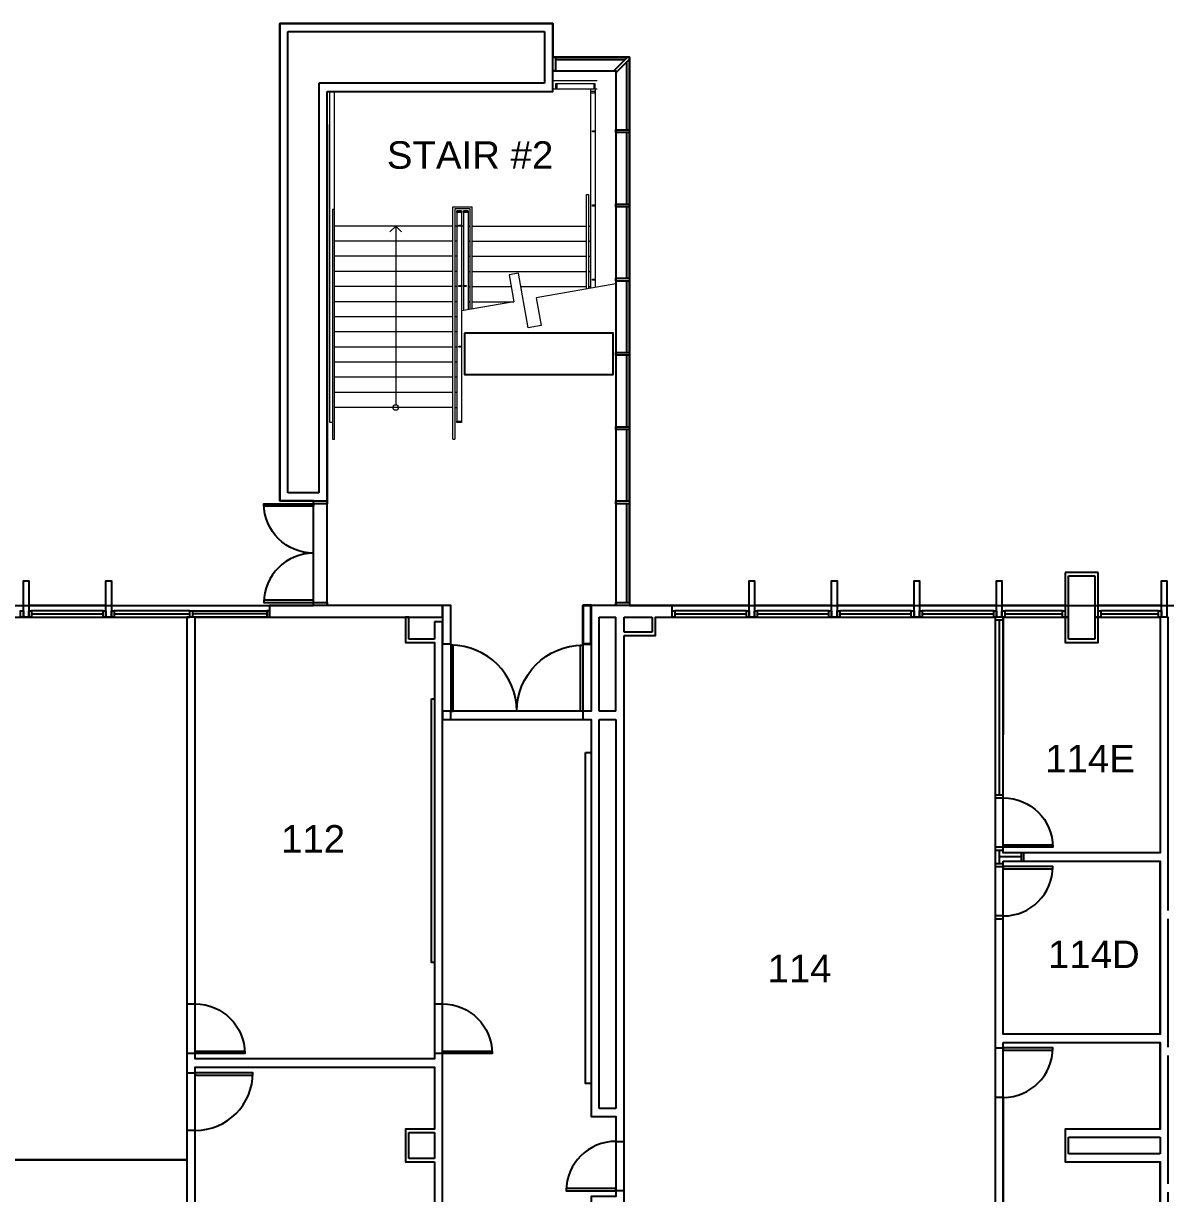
# Model space of a CAD drawing. Header units: inches. Extents: x -60 to 4824, y -1448 to 1233.
# Drawn here: x 1849 to 2680, y 382 to 1233 of the extents above; entities that cross this region are included whole.
import ezdxf

# ---------------------------------------------------------------- set-up
doc = ezdxf.new("R2010")
doc.units = ezdxf.units.IN
doc.header["$LTSCALE"] = 96
doc.header["$MEASUREMENT"] = 0
for name, color, linetype, lineweight in [('A-Anno-Note', 3, 'Continuous', 25), ('A-FLOR-CASE', 3, 'Continuous', 25), ('A-FLOR-STRS', 4, 'Continuous', 13), ('A-FLOR-STRS-ARRW', 1, 'Continuous', 5), ('A-WALL-INTR', 4, 'Continuous', 35)]:
    doc.layers.add(name, color=color, linetype=linetype, lineweight=lineweight)
for name, color, linetype in [('A-DOOR', 4, 'Continuous'), ('A-GLAZ', 3, 'Continuous'), ('A-WALL', 5, 'Continuous'), ('A-WALL-JAMB', 6, 'Continuous'), ('POLYGONS', 1, 'Continuous')]:
    doc.layers.add(name, color=color, linetype=linetype)
doc.styles.get("Standard").update_dxf_attribs({"font": 'arial.ttf'})

# ---------------------------------------------------------------- blocks, each defined once
blk = doc.blocks.new('*U359')
at = {"linetype": 'ByBlock', "lineweight": -2}
for p, q in [((122, 0), (6, 0)), ((128, 0), (254, 0)), ((260, 0), (405, 0)), ((423, 0), (411, 0)), ((429, 0), (492, 0)), ((498, 0), (624, 0)), ((801.5, 0), (630, 0)), ((801.5, -6), (801.5, 0)), ((6, -6), (133, -6)), ((139, -6), (283.5, -6)), ((289.5, -6), (383, -6)), ((389, -6), (423, -6)), ((423, -6), (482.5, -6)), ((488.5, -6), (582, -6)), ((588, -6), (801.5, -6))]:
    blk.add_line(p, q, dxfattribs=at)
at = {"lineweight": -2}
for p, q in [((122, 0), (6, 0)), ((128, 0), (254, 0)), ((260, 0), (405, 0)), ((423, 0), (411, 0)), ((429, 0), (492, 0)), ((498, 0), (624, 0)), ((801.5, 0), (630, 0)), ((801.5, -6), (801.5, 0)), ((6, -6), (133, -6)), ((139, -6), (283.5, -6)), ((289.5, -6), (383, -6)), ((389, -6), (423, -6)), ((423, -6), (482.5, -6)), ((488.5, -6), (582, -6)), ((588, -6), (801.5, -6))]:
    blk.add_line(p, q, dxfattribs=at)
blk = doc.blocks.new('*U135')
at = {"linetype": 'ByBlock', "lineweight": -2}
for p, q in [((12, 0), (0, 0)), ((-6, -2.5), (18, -2.5))]:
    blk.add_line(p, q, dxfattribs=at)
at = {"lineweight": -2}
for p, q in [((12, 0), (0, 0)), ((-6, -2.5), (18, -2.5))]:
    blk.add_line(p, q, dxfattribs=at)
blk = doc.blocks.new('*U289')
at = {"linetype": 'ByBlock', "lineweight": -2}
for p, q in [((21, 1.25), (0, 1.25)), ((0, -1.25), (18.5, -1.25))]:
    blk.add_line(p, q, dxfattribs=at)
at = {"lineweight": -2}
for p, q in [((21, 1.25), (0, 1.25)), ((0, -1.25), (18.5, -1.25))]:
    blk.add_line(p, q, dxfattribs=at)
blk = doc.blocks.new('*U410')
at = {"linetype": 'ByBlock', "lineweight": -2}
for p, q in [((540.63, 0), (351.62, 0)), ((562.13, 0), (543.13, 0)), ((609.62, 0), (564.63, 0)), ((619.62, 0), (615.62, 0)), ((619.62, -6), (619.62, 0)), ((655.62, 0), (655.62, -6)), ((918.63, 0), (655.62, 0)), ((933.63, 0), (921.13, 0)), ((933.63, -6), (933.63, 0)), ((339.28, -6), (541.88, -6)), ((541.88, -6), (563.38, -6)), ((563.38, -6), (619.62, -6)), ((655.62, -6), (933.63, -6))]:
    blk.add_line(p, q, dxfattribs=at)
at = {"lineweight": -2}
for p, q in [((540.63, 0), (351.62, 0)), ((562.13, 0), (543.13, 0)), ((609.62, 0), (564.63, 0)), ((619.62, 0), (615.62, 0)), ((619.62, -6), (619.62, 0)), ((655.62, 0), (655.62, -6)), ((918.63, 0), (655.62, 0)), ((933.63, 0), (921.13, 0)), ((933.63, -6), (933.63, 0)), ((339.28, -6), (541.88, -6)), ((541.88, -6), (563.38, -6)), ((563.38, -6), (619.62, -6)), ((655.62, -6), (933.63, -6))]:
    blk.add_line(p, q, dxfattribs=at)
blk = doc.blocks.new('*U415')
at = {"linetype": 'ByBlock', "lineweight": -2}
for p, q in [((374, 0), (6, 0)), ((384, 0), (380, 0)), ((384, -6), (384, 0)), ((420, 0), (420, -6)), ((438, 0), (420, 0)), ((727, 0), (444, 0)), ((733, 0), (801.5, 0)), ((6, -6), (384, -6)), ((420, -6), (727, -6)), ((727, -6), (788, -6)), ((790.5, -6), (801.5, -6))]:
    blk.add_line(p, q, dxfattribs=at)
at = {"lineweight": -2}
for p, q in [((374, 0), (6, 0)), ((384, 0), (380, 0)), ((384, -6), (384, 0)), ((420, 0), (420, -6)), ((438, 0), (420, 0)), ((727, 0), (444, 0)), ((733, 0), (801.5, 0)), ((6, -6), (384, -6)), ((420, -6), (727, -6)), ((727, -6), (788, -6)), ((790.5, -6), (801.5, -6))]:
    blk.add_line(p, q, dxfattribs=at)
blk = doc.blocks.new('*U438')
at = {"linetype": 'ByBlock', "lineweight": -2}
for p, q in [((17.25, 0), (-1.25, 0)), ((17.25, -2.5), (17.25, 0)), ((1.25, -2.5), (17.25, -2.5))]:
    blk.add_line(p, q, dxfattribs=at)
at = {"lineweight": -2}
for p, q in [((17.25, 0), (-1.25, 0)), ((17.25, -2.5), (17.25, 0)), ((1.25, -2.5), (17.25, -2.5))]:
    blk.add_line(p, q, dxfattribs=at)
blk = doc.blocks.new('*U439')
at = {"linetype": 'ByBlock', "lineweight": -2}
for p, q in [((0, 0), (0, -2.5)), ((32.5, 0), (0, 0)), ((0, -2.5), (30, -2.5))]:
    blk.add_line(p, q, dxfattribs=at)
at = {"lineweight": -2}
for p, q in [((0, 0), (0, -2.5)), ((32.5, 0), (0, 0)), ((0, -2.5), (30, -2.5))]:
    blk.add_line(p, q, dxfattribs=at)
blk = doc.blocks.new('*U440')
at = {"linetype": 'ByBlock', "lineweight": -2}
for p, q in [((17.25, 0), (1.25, 0)), ((17.25, -2.5), (17.25, 0)), ((-1.25, -2.5), (17.25, -2.5))]:
    blk.add_line(p, q, dxfattribs=at)
at = {"lineweight": -2}
for p, q in [((17.25, 0), (1.25, 0)), ((17.25, -2.5), (17.25, 0)), ((-1.25, -2.5), (17.25, -2.5))]:
    blk.add_line(p, q, dxfattribs=at)
blk = doc.blocks.new('*U441')
at = {"linetype": 'ByBlock', "lineweight": -2}
for p, q in [((0, 0), (0, -2.5)), ((30, 0), (0, 0)), ((0, -2.5), (32.5, -2.5))]:
    blk.add_line(p, q, dxfattribs=at)
at = {"lineweight": -2}
for p, q in [((0, 0), (0, -2.5)), ((30, 0), (0, 0)), ((0, -2.5), (32.5, -2.5))]:
    blk.add_line(p, q, dxfattribs=at)
blk = doc.blocks.new('*U442')
at = {"linetype": 'ByBlock', "lineweight": -2}
for p, q in [((21.5, 1.25), (-2.5, 1.25)), ((0, -1.25), (19, -1.25))]:
    blk.add_line(p, q, dxfattribs=at)
at = {"lineweight": -2}
for p, q in [((21.5, 1.25), (-2.5, 1.25)), ((0, -1.25), (19, -1.25))]:
    blk.add_line(p, q, dxfattribs=at)
blk = doc.blocks.new('*U443')
at = {"linetype": 'ByBlock', "lineweight": -2}
for p, q in [((19, 1.25), (0, 1.25)), ((-2.5, -1.25), (21.5, -1.25))]:
    blk.add_line(p, q, dxfattribs=at)
at = {"lineweight": -2}
for p, q in [((19, 1.25), (0, 1.25)), ((-2.5, -1.25), (21.5, -1.25))]:
    blk.add_line(p, q, dxfattribs=at)
blk = doc.blocks.new('*U239')
at = {"linetype": 'ByBlock', "lineweight": -2}
for p, q in [((0, 0), (0, -8.5)), ((126, 0), (0, 0)), ((126, -8.5), (126, 0)), ((0, -8.5), (126, -8.5))]:
    blk.add_line(p, q, dxfattribs=at)
at = {"lineweight": -2}
for p, q in [((0, 0), (0, -8.5)), ((126, 0), (0, 0)), ((126, -8.5), (126, 0)), ((0, -8.5), (126, -8.5))]:
    blk.add_line(p, q, dxfattribs=at)
blk = doc.blocks.new('*U242')
at = {"linetype": 'ByBlock', "lineweight": -2}
for p, q in [((0, 4.25), (0, -4.25)), ((12, 4.25), (0, 4.25)), ((35.01, 4.25), (14.5, 4.25)), ((53.01, 4.25), (41.01, 4.25)), ((0, -4.25), (59.01, -4.25))]:
    blk.add_line(p, q, dxfattribs=at)
at = {"lineweight": -2}
for p, q in [((0, 4.25), (0, -4.25)), ((12, 4.25), (0, 4.25)), ((35.01, 4.25), (14.5, 4.25)), ((53.01, 4.25), (41.01, 4.25)), ((0, -4.25), (59.01, -4.25))]:
    blk.add_line(p, q, dxfattribs=at)
blk = doc.blocks.new('*U344')
at = {"linetype": 'ByBlock', "lineweight": -2}
for p, q in [((0, 3), (0, -3)), ((281.51, 3), (0, 3)), ((281.51, -3), (281.51, 3)), ((317.51, 3), (317.51, -3)), ((321.51, 3), (317.51, 3)), ((331.51, 3), (327.51, 3)), ((331.51, -3), (331.51, 3)), ((373.51, 3), (373.51, -3)), ((585.51, 3), (373.51, 3)), ((595.49, 3), (591.51, 3)), ((595.49, -3), (595.49, 3)), ((631.49, 3), (631.49, -3)), ((631.49, 3), (795.5, 3)), ((0, -3), (281.51, -3)), ((317.51, -3), (331.51, -3)), ((373.51, -3), (595.49, -3)), ((631.49, -3), (651.51, -3)), ((657.51, -3), (795.5, -3))]:
    blk.add_line(p, q, dxfattribs=at)
at = {"lineweight": -2}
for p, q in [((0, 3), (0, -3)), ((281.51, 3), (0, 3)), ((281.51, -3), (281.51, 3)), ((317.51, 3), (317.51, -3)), ((321.51, 3), (317.51, 3)), ((331.51, 3), (327.51, 3)), ((331.51, -3), (331.51, 3)), ((373.51, 3), (373.51, -3)), ((585.51, 3), (373.51, 3)), ((595.49, 3), (591.51, 3)), ((595.49, -3), (595.49, 3)), ((631.49, 3), (631.49, -3)), ((631.49, 3), (795.5, 3)), ((0, -3), (281.51, -3)), ((317.51, -3), (331.51, -3)), ((373.51, -3), (595.49, -3)), ((631.49, -3), (651.51, -3)), ((657.51, -3), (795.5, -3))]:
    blk.add_line(p, q, dxfattribs=at)
blk = doc.blocks.new('*U345')
at = {"linetype": 'ByBlock', "lineweight": -2}
for p, q in [((177, 3), (3, 3)), ((3, -3), (177, -3))]:
    blk.add_line(p, q, dxfattribs=at)
at = {"lineweight": -2}
for p, q in [((177, 3), (3, 3)), ((3, -3), (177, -3))]:
    blk.add_line(p, q, dxfattribs=at)
blk = doc.blocks.new('*U373')
at = {"linetype": 'ByBlock', "lineweight": -2}
for p, q in [((0, 3), (0, -3)), ((131.5, 3), (0, 3)), ((131.5, -3), (131.5, 3)), ((167.5, 3), (167.5, -3)), ((171.5, 3), (167.5, 3)), ((181.5, 3), (177.5, 3)), ((181.5, -3), (181.5, 3)), ((217.5, 3), (217.5, -3)), ((303.5, 3), (217.5, 3)), ((313.5, 3), (309.5, 3)), ((313.5, -3), (313.5, 3)), ((349.5, 3), (349.5, -3)), ((349.5, 3), (541.5, 3)), ((547.5, 3), (633.5, 3)), ((633.5, -3), (633.5, 3)), ((669.5, 3), (669.5, -3)), ((673.5, 3), (669.5, 3)), ((683.5, 3), (679.5, 3)), ((683.5, -3), (683.5, 3)), ((719.5, 3), (719.5, -3)), ((795.5, 3), (719.5, 3)), ((0, -3), (131.5, -3)), ((167.5, -3), (181.5, -3)), ((217.5, -3), (313.5, -3)), ((349.5, -3), (471.5, -3)), ((477.5, -3), (585.5, -3)), ((591.5, -3), (633.5, -3)), ((669.5, -3), (683.5, -3)), ((719.5, -3), (795.5, -3))]:
    blk.add_line(p, q, dxfattribs=at)
at = {"lineweight": -2}
for p, q in [((0, 3), (0, -3)), ((131.5, 3), (0, 3)), ((131.5, -3), (131.5, 3)), ((167.5, 3), (167.5, -3)), ((171.5, 3), (167.5, 3)), ((181.5, 3), (177.5, 3)), ((181.5, -3), (181.5, 3)), ((217.5, 3), (217.5, -3)), ((303.5, 3), (217.5, 3)), ((313.5, 3), (309.5, 3)), ((313.5, -3), (313.5, 3)), ((349.5, 3), (349.5, -3)), ((349.5, 3), (541.5, 3)), ((547.5, 3), (633.5, 3)), ((633.5, -3), (633.5, 3)), ((669.5, 3), (669.5, -3)), ((673.5, 3), (669.5, 3)), ((683.5, 3), (679.5, 3)), ((683.5, -3), (683.5, 3)), ((719.5, 3), (719.5, -3)), ((795.5, 3), (719.5, 3)), ((0, -3), (131.5, -3)), ((167.5, -3), (181.5, -3)), ((217.5, -3), (313.5, -3)), ((349.5, -3), (471.5, -3)), ((477.5, -3), (585.5, -3)), ((591.5, -3), (633.5, -3)), ((669.5, -3), (683.5, -3)), ((719.5, -3), (795.5, -3))]:
    blk.add_line(p, q, dxfattribs=at)
blk = doc.blocks.new('*U374')
at = {"linetype": 'ByBlock', "lineweight": -2}
for p, q in [((114.01, 3), (0, 3)), ((0, -3), (114.01, -3))]:
    blk.add_line(p, q, dxfattribs=at)
at = {"lineweight": -2}
for p, q in [((114.01, 3), (0, 3)), ((0, -3), (114.01, -3))]:
    blk.add_line(p, q, dxfattribs=at)
blk = doc.blocks.new('*U375')
at = {"linetype": 'ByBlock', "lineweight": -2}
for p, q in [((114.01, 3), (0, 3)), ((0, -3), (114.01, -3))]:
    blk.add_line(p, q, dxfattribs=at)
at = {"lineweight": -2}
for p, q in [((114.01, 3), (0, 3)), ((0, -3), (114.01, -3))]:
    blk.add_line(p, q, dxfattribs=at)
blk = doc.blocks.new('*U381')
at = {"linetype": 'ByBlock', "lineweight": -2}
for p, q in [((18, 3), (6, 3)), ((0, -3), (18, -3))]:
    blk.add_line(p, q, dxfattribs=at)
at = {"lineweight": -2}
for p, q in [((18, 3), (6, 3)), ((0, -3), (18, -3))]:
    blk.add_line(p, q, dxfattribs=at)
blk = doc.blocks.new('*U382')
at = {"linetype": 'ByBlock', "lineweight": -2}
for p, q in [((286, 0), (-3, 0)), ((369, 0), (292, 0)), ((3, -6), (286, -6)), ((292, -6), (360.5, -6))]:
    blk.add_line(p, q, dxfattribs=at)
at = {"lineweight": -2}
for p, q in [((286, 0), (-3, 0)), ((369, 0), (292, 0)), ((3, -6), (286, -6)), ((292, -6), (360.5, -6))]:
    blk.add_line(p, q, dxfattribs=at)
blk = doc.blocks.new('*U383')
at = {"linetype": 'ByBlock', "lineweight": -2}
for p, q in [((18.5, 1.25), (-2.5, 1.25)), ((0, -1.25), (18.5, -1.25))]:
    blk.add_line(p, q, dxfattribs=at)
at = {"lineweight": -2}
for p, q in [((18.5, 1.25), (-2.5, 1.25)), ((0, -1.25), (18.5, -1.25))]:
    blk.add_line(p, q, dxfattribs=at)
blk = doc.blocks.new('*U384')
at = {"linetype": 'ByBlock', "lineweight": -2}
for p, q in [((-1.25, -2.5), (22.75, -2.5)), ((20.25, 0), (1.25, 0))]:
    blk.add_line(p, q, dxfattribs=at)
at = {"lineweight": -2}
for p, q in [((-1.25, -2.5), (22.75, -2.5)), ((20.25, 0), (1.25, 0))]:
    blk.add_line(p, q, dxfattribs=at)
blk = doc.blocks.new('*U385')
at = {"linetype": 'ByBlock', "lineweight": -2}
for p, q in [((21, 1.25), (0, 1.25)), ((0, -1.25), (18.5, -1.25))]:
    blk.add_line(p, q, dxfattribs=at)
at = {"lineweight": -2}
for p, q in [((21, 1.25), (0, 1.25)), ((0, -1.25), (18.5, -1.25))]:
    blk.add_line(p, q, dxfattribs=at)
blk = doc.blocks.new('*U402')
at = {"linetype": 'ByBlock', "lineweight": -2}
for p, q in [((69, 0), (0, 0)), ((0, -6), (66.5, -6))]:
    blk.add_line(p, q, dxfattribs=at)
at = {"lineweight": -2}
for p, q in [((69, 0), (0, 0)), ((0, -6), (66.5, -6))]:
    blk.add_line(p, q, dxfattribs=at)
blk = doc.blocks.new('*U403')
at = {"linetype": 'ByBlock', "lineweight": -2}
for p, q in [((66.5, 0), (0, 0)), ((0, -6), (69, -6))]:
    blk.add_line(p, q, dxfattribs=at)
at = {"lineweight": -2}
for p, q in [((66.5, 0), (0, 0)), ((0, -6), (69, -6))]:
    blk.add_line(p, q, dxfattribs=at)
blk = doc.blocks.new('*U487')
at = {"linetype": 'ByBlock', "lineweight": -2}
for p, q in [((12, 0), (0, 0)), ((24, 0), (18, 0)), ((24, -6), (24, 0)), ((120, 0), (120, -6)), ((126, 0), (120, 0)), ((126, -6), (126, 0)), ((0, -6), (12, -6)), ((18, -6), (24, -6)), ((120, -6), (126, -6))]:
    blk.add_line(p, q, dxfattribs=at)
at = {"lineweight": -2}
for p, q in [((12, 0), (0, 0)), ((24, 0), (18, 0)), ((24, -6), (24, 0)), ((120, 0), (120, -6)), ((126, 0), (120, 0)), ((126, -6), (126, 0)), ((0, -6), (12, -6)), ((18, -6), (24, -6)), ((120, -6), (126, -6))]:
    blk.add_line(p, q, dxfattribs=at)
blk = doc.blocks.new('*U488')
at = {"linetype": 'ByBlock', "lineweight": -2}
for p, q in [((0, 0), (0, -28)), ((6, 0), (0, 0)), ((6, -28), (6, 0)), ((0, -28), (6, -28))]:
    blk.add_line(p, q, dxfattribs=at)
at = {"lineweight": -2}
for p, q in [((0, 0), (0, -28)), ((6, 0), (0, 0)), ((6, -28), (6, 0)), ((0, -28), (6, -28))]:
    blk.add_line(p, q, dxfattribs=at)
blk = doc.blocks.new('*U489')
at = {"linetype": 'ByBlock', "lineweight": -2}
for p, q in [((0, 0), (0, -28)), ((6, 0), (0, 0)), ((6, -28), (6, 0)), ((0, -28), (6, -28))]:
    blk.add_line(p, q, dxfattribs=at)
at = {"lineweight": -2}
for p, q in [((0, 0), (0, -28)), ((6, 0), (0, 0)), ((6, -28), (6, 0)), ((0, -28), (6, -28))]:
    blk.add_line(p, q, dxfattribs=at)
blk = doc.blocks.new('*U63')
at = {"linetype": 'ByBlock', "lineweight": -2}
for p, q in [((344.5, 0), (-3, 0)), ((3, -6), (338.5, -6))]:
    blk.add_line(p, q, dxfattribs=at)
at = {"lineweight": -2}
for p, q in [((344.5, 0), (-3, 0)), ((3, -6), (338.5, -6))]:
    blk.add_line(p, q, dxfattribs=at)
blk = doc.blocks.new('*U64')
at = {"linetype": 'ByBlock', "lineweight": -2}
for p, q in [((186.75, 3), (0, 3)), ((-6, -3), (192.75, -3))]:
    blk.add_line(p, q, dxfattribs=at)
at = {"lineweight": -2}
for p, q in [((186.75, 3), (0, 3)), ((-6, -3), (192.75, -3))]:
    blk.add_line(p, q, dxfattribs=at)
blk = doc.blocks.new('*U65')
at = {"linetype": 'ByBlock', "lineweight": -2}
for p, q in [((40.5, 0), (3, 0)), ((-3, -6), (46.5, -6))]:
    blk.add_line(p, q, dxfattribs=at)
at = {"lineweight": -2}
for p, q in [((40.5, 0), (3, 0)), ((-3, -6), (46.5, -6))]:
    blk.add_line(p, q, dxfattribs=at)
blk = doc.blocks.new('*U66')
at = {"linetype": 'ByBlock', "lineweight": -2}
for p, q in [((301, 0), (3, 0)), ((-3, -6), (295, -6))]:
    blk.add_line(p, q, dxfattribs=at)
at = {"lineweight": -2}
for p, q in [((301, 0), (3, 0)), ((-3, -6), (295, -6))]:
    blk.add_line(p, q, dxfattribs=at)
blk = doc.blocks.new('*U67')
at = {"linetype": 'ByBlock', "lineweight": -2}
for p, q in [((28.5, 3), (-6, 3)), ((0, -3), (22.5, -3))]:
    blk.add_line(p, q, dxfattribs=at)
at = {"lineweight": -2}
for p, q in [((28.5, 3), (-6, 3)), ((0, -3), (22.5, -3))]:
    blk.add_line(p, q, dxfattribs=at)
blk = doc.blocks.new('*U74')
at = {"linetype": 'ByBlock', "lineweight": -2}
for p, q in [((158.25, 3), (-6, 3)), ((0, -3), (164.25, -3))]:
    blk.add_line(p, q, dxfattribs=at)
at = {"lineweight": -2}
for p, q in [((158.25, 3), (-6, 3)), ((0, -3), (164.25, -3))]:
    blk.add_line(p, q, dxfattribs=at)
blk = doc.blocks.new('*U93')
at = {"linetype": 'ByBlock', "lineweight": -2}
for p, q in [((20.51, 1.25), (-2.5, 1.25)), ((0, -1.25), (20.51, -1.25))]:
    blk.add_line(p, q, dxfattribs=at)
at = {"lineweight": -2}
for p, q in [((20.51, 1.25), (-2.5, 1.25)), ((0, -1.25), (20.51, -1.25))]:
    blk.add_line(p, q, dxfattribs=at)
blk = doc.blocks.new('*U94')
at = {"linetype": 'ByBlock', "lineweight": -2}
for p, q in [((12.25, 0), (1.25, 0)), ((-1.25, -2.5), (12.25, -2.5))]:
    blk.add_line(p, q, dxfattribs=at)
at = {"lineweight": -2}
for p, q in [((12.25, 0), (1.25, 0)), ((-1.25, -2.5), (12.25, -2.5))]:
    blk.add_line(p, q, dxfattribs=at)
blk = doc.blocks.new('*U95')
at = {"linetype": 'ByBlock', "lineweight": -2}
for p, q in [((0, 0), (0, -2.5)), ((16, 0), (0, 0)), ((0, -2.5), (18.5, -2.5))]:
    blk.add_line(p, q, dxfattribs=at)
at = {"lineweight": -2}
for p, q in [((0, 0), (0, -2.5)), ((16, 0), (0, 0)), ((0, -2.5), (18.5, -2.5))]:
    blk.add_line(p, q, dxfattribs=at)

msp = doc.modelspace()

# ---------------------------------------------------------------- linework, layer by layer
at = {"layer": 'A-DOOR', "linetype": 'ByBlock', "lineweight": -2}
for points in [[(2060, 884), (2060, 882.25), (2024, 882.25), (2024, 884)], [(2060, 812), (2060, 813.75), (2024, 813.75), (2024, 812)], [(2160, 733), (2161.75, 733), (2161.75, 781), (2160, 781)], [(2256, 733), (2254.25, 733), (2254.25, 781), (2256, 781)], [(2561.99, 634), (2561.99, 635.75), (2597.99, 635.75), (2597.99, 634)], [(2561.99, 620), (2561.99, 618.25), (2597.99, 618.25), (2597.99, 620)], [(1974, 483.99), (1974, 485.74), (2010, 485.74), (2010, 483.99)], [(2154, 483.99), (2154, 485.74), (2190, 485.74), (2190, 483.99)], [(2561.99, 488), (2561.99, 486.25), (2597.99, 486.25), (2597.99, 488)], [(1974, 469.99), (1974, 468.24), (2016, 468.24), (2016, 469.99)], [(2280, 384), (2280, 385.75), (2244, 385.75), (2244, 384)]]:
    msp.add_lwpolyline(points, close=True, dxfattribs=at)
at = {"layer": 'A-DOOR', "linetype": 'ByBlock', "lineweight": -2, "extrusion": (3.00131e-34, -4.91387e-27, -1)}
msp.add_arc((-2060, 884), 36, 270, 360, dxfattribs=at)
at = {"layer": 'A-DOOR', "linetype": 'ByBlock', "lineweight": -2}
for centre, radius, start, end in [((2060, 812), 36, 90, 180), ((2160, 733), 48, 0, 90), ((2561.99, 620), 36, 270, 0), ((2561.99, 488), 36, 270, 0), ((1974, 469.99), 42, 270, 0), ((2280, 384), 36, 90, 180)]:
    msp.add_arc(centre, radius, start, end, dxfattribs=at)
at = {"layer": 'A-DOOR', "linetype": 'ByBlock', "lineweight": -2, "extrusion": (0, 0, -1)}
for centre, radius, start, end in [((-2256, 733), 48, 0, 90), ((-2561.99, 634), 36, 90, 180), ((-1974, 483.99), 36, 90, 180), ((-2154, 483.99), 36, 90, 180)]:
    msp.add_arc(centre, radius, start, end, dxfattribs=at)
at = {"layer": 'A-FLOR-CASE'}
for points in [[(2170.01, 1008.02), (2170.01, 978.02), (2278, 978.02), (2278, 1008.02)], [(2146, 742.06), (2148, 742.06), (2148, 550.06), (2146, 550.06)], [(2258, 703), (2262, 703), (2262, 462), (2258, 462)]]:
    msp.add_lwpolyline(points, close=True, dxfattribs=at)
at = {"layer": 'A-FLOR-STRS'}
for p, q in [((2072, 943.02), (2072.02, 1184)), ((2075.4, 943.02), (2075.4, 1184)), ((2234.25, 1192.01), (2266.38, 1192.01)), ((2234.25, 1186.01), (2266.38, 1186.01)), ((2261.6, 1186.01), (2261.6, 1040.81)), ((2264.97, 1186.01), (2264.97, 1041.41)), ((2161.4, 931.01), (2161.4, 1100.01)), ((2161.4, 1100.01), (2175.6, 1100.01)), ((2174.1, 1098.51), (2162.9, 1098.51)), ((2162.9, 1098.51), (2162.9, 931.01)), ((2167.8, 1097.01), (2164.4, 1097.01)), ((2164.4, 1097.01), (2164.4, 943.01)), ((2167.8, 1096.01), (2164.4, 1096.01)), ((2167.8, 1097.01), (2167.8, 943.01)), ((2172.6, 1097.01), (2169.2, 1097.01)), ((2169.2, 1097.01), (2169.2, 1024.52)), ((2172.6, 1096.01), (2169.2, 1096.01)), ((2172.6, 1097.01), (2172.6, 1025.12)), ((2161.4, 1086.01), (2075.4, 1086.01)), ((2164.4, 1086.01), (2162.9, 1086.01)), ((2167.8, 1086.01), (2164.4, 1086.01)), ((2169.2, 1086.01), (2167.8, 1086.01)), ((2172.6, 1086.01), (2174.1, 1086.01)), ((2175.6, 1086.01), (2258.6, 1086.01)), ((2260.1, 1086.01), (2261.6, 1086.01)), ((2161.4, 1075.01), (2075.4, 1075.01)), ((2164.4, 1075.01), (2162.9, 1075.01)), ((2172.6, 1075.01), (2174.1, 1075.01)), ((2175.6, 1075.01), (2258.6, 1075.01)), ((2260.1, 1075.01), (2261.6, 1075.01)), ((2161.4, 1064.01), (2075.4, 1064.01)), ((2164.4, 1064.01), (2162.9, 1064.01)), ((2172.6, 1064.01), (2174.1, 1064.01)), ((2175.6, 1064.01), (2258.6, 1064.01)), ((2260.1, 1064.01), (2261.6, 1064.01)), ((2161.4, 1053.01), (2075.4, 1053.01)), ((2164.4, 1053.01), (2162.9, 1053.01)), ((2172.6, 1053.01), (2174.1, 1053.01)), ((2175.6, 1053.01), (2258.6, 1053.01)), ((2260.1, 1053.01), (2261.6, 1053.01)), ((2161.4, 1042.01), (2075.4, 1042.01)), ((2164.4, 1042.01), (2162.9, 1042.01)), ((2172.6, 1042.01), (2174.1, 1042.01)), ((2175.6, 1042.01), (2203.89, 1042.01)), ((2211.05, 1042.01), (2258.6, 1042.01)), ((2260.1, 1042.01), (2261.6, 1042.01)), ((2161.4, 1031.01), (2075.4, 1031.01)), ((2164.4, 1031.01), (2162.9, 1031.01)), ((2172.6, 1031.01), (2174.1, 1031.01)), ((2175.6, 1031.01), (2205.83, 1031.01)), ((2205.7, 1031.01), (2205.83, 1031.01)), ((2161.4, 1020.01), (2075.4, 1020.01)), ((2164.4, 1020.01), (2162.9, 1020.01)), ((2161.4, 1009.01), (2075.4, 1009.01)), ((2164.4, 1009.01), (2162.9, 1009.01)), ((2161.4, 998.01), (2075.4, 998.01)), ((2164.4, 998.01), (2162.9, 998.01)), ((2161.4, 987.01), (2075.4, 987.01)), ((2164.4, 987.01), (2162.9, 987.01)), ((2161.4, 976.01), (2075.4, 976.01)), ((2164.4, 976.01), (2162.9, 976.01)), ((2161.4, 965.01), (2075.4, 965.01)), ((2164.4, 965.01), (2162.9, 965.01)), ((2161.4, 954.01), (2075.4, 954.01)), ((2162.9, 954.01), (2164.4, 954.01)), ((2073.9, 943.02), (2072, 943.02)), ((2161.4, 931.01), (2162.9, 931.01))]:
    msp.add_line(p, q, dxfattribs=at)
for points in [[(2237.25, 1186.01), (2237.25, 1189.41), (2236.25, 1189.41), (2236.25, 1186.01)], [(2264.97, 1184.01), (2261.6, 1184.01), (2261.6, 1183.01), (2264.97, 1183.01)], [(2264.97, 1186.01), (2264.97, 1189.41), (2263.97, 1189.41), (2263.97, 1186.01)], [(2264.97, 1154.62), (2262.97, 1154.62), (2262.97, 1155.37), (2264.97, 1155.37)], [(2264.97, 1100.62), (2262.97, 1100.62), (2262.97, 1101.37), (2264.97, 1101.37)], [(2264.97, 1100.62), (2262.97, 1100.62), (2262.97, 1101.37), (2264.97, 1101.37)], [(2073.9, 1098.01), (2073.9, 931.01), (2075.4, 931.01), (2075.4, 1098.01), (2073.9, 1098.01)], [(2167.8, 1096.01), (2164.4, 1096.01), (2164.4, 1097.01), (2167.8, 1097.01)], [(2172.6, 1096.01), (2169.2, 1096.01), (2169.2, 1097.01), (2172.6, 1097.01)], [(2167.8, 1086.01), (2165.8, 1086.01), (2165.8, 1086.76), (2167.8, 1086.76)], [(2167.8, 1086.01), (2165.8, 1086.01), (2165.8, 1086.76), (2167.8, 1086.76)], [(2264.97, 1046.62), (2262.97, 1046.62), (2262.97, 1047.37), (2264.97, 1047.37)], [(2167.8, 1042.01), (2165.8, 1042.01), (2165.8, 1042.76), (2167.8, 1042.76)], [(2167.8, 1042.01), (2165.8, 1042.01), (2165.8, 1042.76), (2167.8, 1042.76)], [(2171.2, 1042.01), (2169.2, 1042.01), (2169.2, 1042.76), (2171.2, 1042.76)], [(2171.2, 1042.01), (2169.2, 1042.01), (2169.2, 1042.76), (2171.2, 1042.76)], [(2167.8, 998.01), (2165.8, 998.01), (2165.8, 998.76), (2167.8, 998.76)], [(2167.8, 998.01), (2165.8, 998.01), (2165.8, 998.76), (2167.8, 998.76)], [(2167.8, 943.01), (2164.4, 943.01), (2164.4, 944.01), (2167.8, 944.01)]]:
    msp.add_lwpolyline(points, close=True, dxfattribs=at)
for points in [[(2263.97, 1189.41), (2237.25, 1189.41)], [(2258.6, 1040.28), (2258.6, 1109.01), (2260.1, 1109.01), (2260.1, 1040.55)], [(2174.1, 1025.38), (2174.1, 1098.51)], [(2175.6, 1025.65), (2175.6, 1100.01)]]:
    msp.add_lwpolyline(points, dxfattribs=at)
at = {"layer": 'A-FLOR-STRS-ARRW'}
for points in [[(2115.66, 1081.76), (2119.9, 1086.01), (2124.14, 1081.76)], [(2119.9, 1086.01), (2119.9, 1086.01), (2119.9, 956.01)], [(2280, 1044.06), (2222.04, 1033.84), (2225.61, 1013.6), (2216.35, 1011.96), (2209.31, 1051.87), (2202.37, 1050.64), (2205.84, 1030.98), (2167.8, 1024.27)]]:
    msp.add_lwpolyline(points, dxfattribs=at)
msp.add_circle((2119.9, 954.01), 2, dxfattribs=at)
at = {"layer": 'A-GLAZ'}
for p, q in [((2290, 1209), (2234.25, 1209)), ((2286.59, 1207), (2236.25, 1207)), ((2288, 1156), (2288, 1205.59)), ((2290, 1156), (2290, 1207.59)), ((2236.25, 1199), (2278.59, 1199)), ((2280, 1197.59), (2280, 1156)), ((2070, 1159.99), (2070, 886)), ((2280, 1154), (2280, 1048)), ((2288, 1102), (2288, 1154)), ((2290, 1048), (2290, 1154)), ((2288, 1048), (2288, 1100)), ((2280, 1046), (2280, 994)), ((2288, 994), (2288, 1046)), ((2290, 994), (2290, 1046)), ((2280, 992), (2280, 940)), ((2288, 940), (2288, 992)), ((2290, 940), (2290, 992)), ((2280, 938), (2280, 886)), ((2288, 886), (2288, 938)), ((2290, 886), (2290, 938)), ((2280, 884), (2280, 812)), ((2288, 812), (2288, 884)), ((2290, 812), (2290, 884)), ((1909, 810), (1853, 810)), ((1913, 810), (2028, 810)), ((2377.01, 810), (2321.01, 810)), ((2437.01, 810), (2381.01, 810)), ((2497.01, 810), (2441.01, 810)), ((2557.01, 810), (2501.01, 810)), ((2607, 810), (2561.01, 810)), ((2676.99, 810), (2631, 810)), ((1907, 806), (1855, 806)), ((1855, 803.75), (1907, 803.75)), ((1855, 801.5), (1907, 801.5)), ((1970, 806), (1915, 806)), ((1915, 803.75), (1970, 803.75)), ((1915, 801.5), (1970, 801.5)), ((1972, 806), (2026, 806)), ((2026, 803.75), (1972, 803.75)), ((2026, 801.5), (1972, 801.5)), ((2375.01, 806), (2323.01, 806)), ((2323.01, 803.75), (2375.01, 803.75)), ((2323.01, 801.5), (2375.01, 801.5)), ((2435.01, 806), (2383.01, 806)), ((2383.01, 803.75), (2435.01, 803.75)), ((2383.01, 801.5), (2435.01, 801.5)), ((2495.01, 806), (2443.01, 806)), ((2443.01, 803.75), (2495.01, 803.75)), ((2443.01, 801.5), (2495.01, 801.5)), ((2555.01, 806), (2503.01, 806)), ((2503.01, 803.75), (2555.01, 803.75)), ((2503.01, 801.5), (2555.01, 801.5)), ((2605, 806), (2563.01, 806)), ((2563.01, 803.75), (2605, 803.75)), ((2563.01, 801.5), (2605, 801.5)), ((2674.99, 806), (2633, 806)), ((2633, 803.75), (2674.99, 803.75)), ((2633, 801.5), (2674.99, 801.5)), ((2558.99, 799.5), (2558.99, 672)), ((2558.99, 632), (2558.99, 622)), ((2574.99, 627), (2558.99, 627))]:
    msp.add_line(p, q, dxfattribs=at)
at = {"layer": 'A-WALL-JAMB'}
for points in [[(2236.25, 1209), (2236.25, 1199), (2234.25, 1199), (2234.25, 1209)], [(2280, 1199), (2280, 1197.59), (2290, 1207.59), (2290, 1209), (2288.59, 1209), (2278.59, 1199)], [(2290, 1154), (2280, 1154), (2280, 1156), (2290, 1156)], [(2290, 1100), (2280, 1100), (2280, 1102), (2290, 1102)], [(2290, 1046), (2280, 1046), (2280, 1048), (2290, 1048)], [(2290, 992), (2280, 992), (2280, 994), (2290, 994)], [(2290, 938), (2280, 938), (2280, 940), (2290, 940)], [(2070, 884), (2060, 884), (2060, 886), (2070, 886)], [(2290, 884), (2280, 884), (2280, 886), (2290, 886)], [(1853, 801.5), (1849, 801.5), (1849, 828), (1853, 828)], [(1913, 801.5), (1909, 801.5), (1909, 828), (1913, 828)], [(2381.01, 801.5), (2377.01, 801.5), (2377.01, 828), (2381.01, 828)], [(2441.01, 801.5), (2437.01, 801.5), (2437.01, 828), (2441.01, 828)], [(2501.01, 801.5), (2497.01, 801.5), (2497.01, 828), (2501.01, 828)], [(2561.01, 801.5), (2557.01, 801.5), (2557.01, 828), (2561.01, 828)], [(2680.99, 801.5), (2676.99, 801.5), (2676.99, 828), (2680.99, 828)], [(2070, 810), (2060, 810), (2060, 812), (2070, 812)], [(2290, 810), (2280, 810), (2280, 812), (2290, 812)], [(1847, 801.5), (1847, 806), (1849, 806), (1849, 801.5)], [(1853, 801.5), (1853, 806), (1855, 806), (1855, 801.5)], [(1907, 801.5), (1907, 806), (1909, 806), (1909, 801.5)], [(1913, 801.5), (1913, 806), (1915, 806), (1915, 801.5)], [(1970, 801.5), (1970, 806), (1972, 806), (1972, 801.5)], [(2028, 801.5), (2028, 806), (2026, 806), (2026, 801.5)], [(2321.01, 801.5), (2321.01, 806), (2323.01, 806), (2323.01, 801.5)], [(2375.01, 801.5), (2375.01, 806), (2377.01, 806), (2377.01, 801.5)], [(2381.01, 801.5), (2381.01, 806), (2383.01, 806), (2383.01, 801.5)], [(2435.01, 801.5), (2435.01, 806), (2437.01, 806), (2437.01, 801.5)], [(2441.01, 801.5), (2441.01, 806), (2443.01, 806), (2443.01, 801.5)], [(2495.01, 801.5), (2495.01, 806), (2497.01, 806), (2497.01, 801.5)], [(2501.01, 801.5), (2501.01, 806), (2503.01, 806), (2503.01, 801.5)], [(2555.01, 801.5), (2555.01, 806), (2557.01, 806), (2557.01, 801.5)], [(2555.99, 799.5), (2561.99, 799.5), (2561.99, 801.5), (2555.99, 801.5)], [(2561.01, 801.5), (2561.01, 806), (2563.01, 806), (2563.01, 801.5)], [(2605, 801.5), (2605, 806), (2607, 806), (2607, 801.5)], [(2631, 801.5), (2631, 806), (2633, 806), (2633, 801.5)], [(2674.99, 801.5), (2674.99, 806), (2676.99, 806), (2676.99, 801.5)], [(2555.99, 670), (2561.99, 670), (2561.99, 672), (2555.99, 672)], [(2555.99, 632), (2561.99, 632), (2561.99, 634), (2555.99, 634)], [(2555.99, 620), (2561.99, 620), (2561.99, 622), (2555.99, 622)], [(2576.99, 624), (2576.99, 630), (2574.99, 630), (2574.99, 624)], [(2555.99, 582), (2561.99, 582), (2561.99, 584), (2555.99, 584)]]:
    msp.add_lwpolyline(points, close=True, dxfattribs=at)
at = {"layer": 'POLYGONS'}
msp.add_lwpolyline([(742, 810), (2060, 810), (2060, 886), (2035.5, 886), (2035.5, 1233.5), (2234.25, 1233.5), (2234.25, 1209), (2290, 1209), (2290, 810), (3608, 810)], dxfattribs=at)
at = {"layer": 'POLYGONS', "elevation": 0}
for points in [[(2070, 1184), (2234.25, 1184), (2234.25, 1199), (2280, 1199), (2280, 810), (2256, 810), (2256, 782), (2262, 782), (2262, 733), (2154, 733), (2154, 782), (2160, 782), (2160, 810), (2070, 810)], [(1974, 801.5), (2127, 801.5), (2127, 783), (2148, 783), (2148, 479.99), (1974, 479.99)], [(2286, 788), (2309.01, 788), (2309.01, 801.5), (2555.99, 801.5), (2555.99, 330), (2358, 330), (2358, 210), (2555.99, 210), (2555.99, 6), (2286, 6)], [(2562.01, 801.5), (2607, 801.5), (2607, 783), (2631, 783), (2631, 801.5), (2676, 801.5), (2676, 630), (2561.99, 630)], [(2154, 727), (2262, 727), (2262, 438), (2280, 438), (2280, 380), (2262, 380), (2262, 30), (2256, 30), (2256, 0), (2160, 0), (2160, 30), (2154, 30)], [(2561.99, 624), (2676, 624), (2676, 498), (2561.99, 498)], [(2561.99, 492), (2676, 492), (2676, 429), (2607, 429), (2607, 405), (2676, 405), (2676, 260), (2561.99, 260)], [(1968, 168.01), (1654, 168.01), (1654, 6), (1441.83, 6), (1441.83, 25.86), (1420.17, 25.86), (1420.17, 6), (1079.84, 6), (1079.84, 25.6), (1062.47, 25.6), (1062.47, 6), (933, 6), (933, 111.02), (876, 111.02), (876, 406.51), (1035, 406.51), (1077, 406.51), (1077, 111), (1083, 111), (1083, 406.51), (1968, 406.51)]]:
    msp.add_lwpolyline(points, close=True, dxfattribs=at)
for points in [[(1803, 801.5), (1968, 801.5), (1968, 406.51), (1828, 406.51)], [(2148, 405), (2148, 215.99), (1974, 215.99), (1974, 473.99), (2148, 473.99), (2148, 429), (2127, 429), (2127, 405), (2148, 405)]]:
    msp.add_lwpolyline(points, dxfattribs=at)

# ---------------------------------------------------------------- block references
at = {"layer": 'A-WALL'}
for name, p, rotation in [('*U63', (2035.5, 889), 90), ('*U64', (2228.25, 1230.5), 180.0000000003387), ('*U65', (2228.25, 1187), 90), ('*U66', (2064, 889), 90), ('*U74', (2228.25, 1187), 180.0000000003387), ('*U67', (2064, 889), 180.0000000003453), ('*U439', (2607, 801.5), 90), ('*U443', (2628.5, 832.75), 180.0000000003453), ('*U441', (2628.5, 801.5), 90), ('*U239', (2154, 801.5), 180), ('*U489', (2160, 782), 180), ('*U242', (2321.01, 805.75), 180.0000000794681), ('*U382', (2262, 441), 90), ('*U344', (1971, 801.5), 270), ('*U95', (2129.5, 801.5), 270), ('*U415', (2280, 0), 90), ('*U94', (2306.51, 789.25), 90), ('*U373', (2558.99, 801.5), 270), ('*U438', (2607, 784.25), 90), ('*U440', (2628.5, 784.25), 90), ('*U359', (2676, 0), 90), ('*U410', (2148, -135.63), 90), ('*U289', (2148, 784.25), 180.0000000003713), ('*U93', (2306.51, 789.25), 179.9999999996287), ('*U442', (2628.5, 784.25), 180.0000000005797), ('*U487', (2280, 727), 180.0000000001043), ('*U374', (2676, 627), 180), ('*U375', (2676, 495), 180), ('*U383', (2129.5, 427.75), 359.999999999619), ('*U384', (2129.5, 427.75), 270), ('*U135', (2609.5, 423), 270), ('*U403', (2676, 423), 180), ('*U402', (2676, 405), 180), ('*U385', (2148, 406.25), 180.000000000381)]:
    msp.add_blockref(name, p, dxfattribs=dict(at, rotation=rotation))
for name, p in [('*U345', (1971, 476.99)), ('*U381', (2262, 441))]:
    msp.add_blockref(name, p, dxfattribs=at)
at = {"layer": 'A-WALL-INTR', "rotation": 180}
msp.add_blockref('*U488', (2262, 782), dxfattribs=at)

# ---------------------------------------------------------------- texts
at = {"layer": 'A-Anno-Note', "char_height": 20, "attachment_point": 1}
for s, insert in [('{\\fArial|b0|i0|c0|p34;STAIR #2}', (2113.46, 1147.75)), ('{\\fArial|b0|i0|c0|p34;114E}', (2592.46, 708.51)), ('{\\fArial|b0|i0|c0|p34;112}', (2036.45, 650.12)), ('{\\fArial|b0|i0|c0|p34;114D}', (2594.46, 566.11)), ('{\\fArial|b0|i0|c0|p34;114}', (2390.45, 555.82))]:
    msp.add_mtext(s, dxfattribs=dict(at, insert=insert))

doc.saveas('drawing.dxf')
